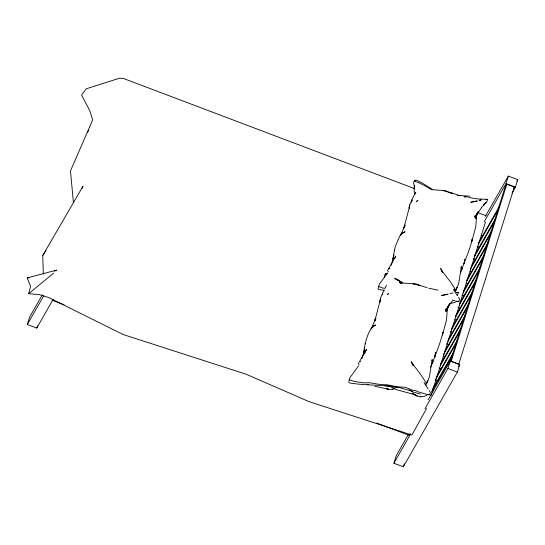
<?xml version="1.0" encoding="UTF-8"?>
<svg xmlns="http://www.w3.org/2000/svg" width="545" height="545" viewBox="0 0 545 545"><rect width="100%" height="100%" fill="white"/><g stroke="black" fill="none" stroke-linecap="round" stroke-linejoin="round"><path stroke-width="0.82" d="M409.758 204.763L409.615 206.269L409.758 204.763L411.979 199.899L411.625 202.304M379.913 302.461L380.499 297.999L382.719 293.135L382.481 294.736M365.198 343.854C366.601 337.689 368.781 330.965 373.141 326.285L370.968 328.669L373.781 325.999L372.201 327.055M394.457 250.618L395.35 246.381L399.649 236.36L401.461 233.819L403.041 232.77L400.228 235.433L401.924 233.042L400.963 234.466L405.153 225.105L403.852 227.824L409.445 207.018L409.568 208.422M365.259 343.309L363.576 352.39L364.271 350.68L361.982 358.521M394.519 250.08L392.836 259.154L393.531 257.444L391.242 265.286M425.911 385.335L426.333 383.087L420.066 373.577L411.993 363.181L413.212 365.259L411.441 361.723L413.26 365.763M414.466 186.281L414.125 191.452L414.704 194.497M382.474 294.797L382.788 292.583L383.918 290.369M411.836 200.826L412.047 199.347L415.781 192.072L415.481 193.707M393.401 257.887L393.647 256.327M431.953 360.817L432.165 359.509L429.385 377.079L426.463 383.619L427.914 380.655L426.681 383.346M446.43 310.929L446.825 308.606L448.555 306.052L446.825 308.606L446.532 311.433L447.901 306.76L449.08 304.859L446.566 309.812L447.234 308.007L452.364 300.894M348.705 382.147L350.142 377.317L358.269 366.329M377.964 288.918L379.402 284.081L387.529 273.093M379.974 301.092L380.39 299.171M409.234 207.863L409.649 205.935L409.016 207.815M364.326 349.829L364.714 348.064M393.585 256.593L393.974 254.828M426.565 408.552L411.918 435.019L309.049 401.645L246.17 374.245L123.081 334.501L48.716 297.563L39.587 294.695L28.687 293.701L30.568 286.425L27.25 277.902L56.707 270.088L54.493 271.199M53.144 299.355L36.767 328.07L27.339 324.507L29.709 316.945L42.306 294.859M36.767 328.07L37.476 325.808M428.111 399.86L450.313 360.933L459.742 364.496L457.371 372.058L403.334 466.799L393.906 463.23L396.276 455.675L408.423 434.379M403.334 466.799L404.281 463.775M430.972 395.704L485.486 222.019M424.902 408.886L447.942 368.488L450.313 360.933M484.164 221.849L505.951 183.658L508.322 176.103L517.75 179.666L515.379 187.228L512.028 193.1M450.129 362.18L504.997 187.337L506.836 184.115L514.378 186.969L458.747 364.244L451.199 361.389L506.836 184.115M455.32 290.696L455.593 289.851L450.817 282.419L441.252 269.945L442.472 272.023L440.701 268.494L442.52 272.527M481.623 207.659L476.085 215.377L475.792 218.204L476.085 215.377L477.815 212.816L476.494 214.778L475.69 217.7L476.494 214.778L478.34 211.63L475.826 216.583L478.449 211.331M478.524 211.44L476.575 215.963L475.765 226.904L471.691 241.782L472.222 239.153C469.708 250.734 464.394 261.368 460.661 272.568M449.57 304.021L447.316 309.199L446.505 320.133L442.431 335.012L442.962 332.389C440.013 344.331 435.121 355.681 430.679 367.126M486.045 199.136L487.673 199.45L486.74 201.922L481.603 207.413M457.48 295.152L458.413 292.685L456.785 292.372M380.185 300.247L375.042 320.147L375.437 319.111L371.772 327.477M82.07 188.516L83.004 186.199L42.735 255.516L43.355 274.21M364.666 353.433L366.492 349.393L359.598 361.444M386.521 285.308L385.151 288.073M461.002 268.079L461.424 266.273L458.645 283.843L455.722 290.39L457.173 287.426L455.94 290.11M446.566 309.812L449.516 303.947M425.938 383.953L426.333 383.087L426.456 383.503M387.495 270.763L395.752 256.157L394.798 258.146M358.235 363.992L358.828 362.697M462.385 268.058L461.492 270.007L462.106 268.671M433.125 361.294L432.233 363.243L432.846 361.907M452.336 300.016L456.111 301.249L458.904 301.508L459.544 299.041L458.638 297.311M349.134 379.627L353.787 381.35L363.753 382.863L369.163 382.692L380.683 384.566L387.495 384.838L396.855 386.718L405.446 387.318L412.987 390.349L415.481 390.602L418.335 391.909L428.329 394.757L429.644 394.744L430.073 393.912L430.284 392.277L429.378 390.547M387.917 272.105L388.299 271.396M358.658 365.334L359.039 364.632M87.718 132.115L88.556 130.643M27.339 324.507L43.716 295.785M485.282 216.494L508.322 176.103M478.592 242.804L499.452 206.242M478.299 244.344L498.321 209.239M474.784 254.958L495.637 218.395M516.912 181.138L517.75 179.666M474.484 256.491L494.506 221.393M513.642 188.257L514.378 186.969M470.969 267.111L491.822 230.542M470.253 269.373L490.698 233.539M466.738 279.994L488.013 242.695M466.861 280.798L486.883 245.693M463.339 291.411L484.198 254.842M463.046 292.944L483.483 257.111M459.53 303.558L480.383 266.995M459.231 305.098L479.253 269.993M455.3 316.441L476.568 279.142M455.422 317.245L475.444 282.147M451.9 327.858L472.76 291.296M451.607 329.398L471.629 294.293M448.085 340.012L468.945 303.449M447.792 341.552L467.814 306.447M444.277 352.165L465.13 315.596M443.562 354.427L463.999 318.593M440.462 364.312L461.315 327.749M440.169 365.852L460.191 330.747M436.647 376.466L457.507 339.896M435.516 379.463L456.792 342.165M432.832 388.612L453.692 352.05M431.708 391.617L452.561 355.047M410.065 433.943L409.234 435.394L376.622 423.056M393.906 463.23L410.657 433.854M458.488 366.703L459.742 364.496M42.735 255.516L45.998 250.611M432.444 189.435L421.782 182.766L416.203 180.163L414.915 180.368L413.512 182.289L414.52 187.528M386.943 273.392L385.656 273.604L384.252 275.525L384.545 277.548M483.395 205.302L485.977 202.57L483.633 204.838M28.687 293.701L53.601 273.134M458.113 195.423L469.824 196.186M388.844 268.862L389.893 268.256M359.584 362.098L360.633 361.492M413.021 284.02L416.046 283.87L418.499 284.94M455.32 302.284L449.802 303.545M426.742 395.309C421.762 398.116 416.469 396.467 412.286 393.143L417.197 396.017L413.464 394.233L414.922 394.716L396.91 389.791L390.731 386.827M480.84 199.94L479.123 200.362L481.439 199.94M449.863 293.591L453.079 292.917M392.502 389.089L394.73 388.905M27.25 277.902L28.871 277.786M392.768 389.266L389.546 389.471L387.093 388.912M367.167 384.559L368.468 384.498M398.817 387.597C382.529 384.389 365.559 385.826 349.072 382.828M384.402 385.574L399.342 387.59L412.095 391.187M431.374 189.612L443.167 190.512M464.606 196.827L467.447 196.888M442.908 190.532L445.306 190.634L450.981 193.114M468.489 197.345L476.037 198.782L487.673 199.45M463.959 196.772L465.45 196.861M384.886 288.25L383.046 288.114L378.394 286.397M456.431 301.296L458.904 301.508M427.171 394.526L429.644 394.744M442.881 190.607L448.188 192.01M413.621 283.843L418.928 285.239M384.6 290.253L378.332 289.599M458.59 195.13L456.219 194.565M457.228 195.233L458.434 195.369M438.187 290.124L428.704 288.23M413.907 283.741L400.037 282.923L400.773 283.059L399.628 282.337L400.773 283.059M456.226 292.358L458.413 292.685M401.685 283.175L400.493 282.964L401.079 283.073M420.324 394.11L412.763 391.889L408.961 389.777M386.269 388.728L388.496 389.225L374.831 386.289M427.164 287.671L417.109 284.613M455.606 194.231L450.497 192.712L453.038 193.598L451.41 192.944M419.636 285.294L420.263 285.464M459.292 195.573L460.184 195.866M420.542 396.774L420.917 396.91M448.848 192.249L450.17 192.732M505.951 183.658L515.379 187.228M414.656 188.672L123.667 78.548L119.648 78.201L86.26 88.774L81.546 95L89.83 110.846L92.677 119.886L70.482 170.851L73.432 202.733M477.345 212.4L486.079 215.704M481.317 235.283L482.829 235.849M477.045 246.538L479.171 247.341M473.237 258.691L475.356 259.488M470.131 271.103L471.541 271.642M466.316 283.257L467.733 283.795M461.792 295.138L463.918 295.942M457.984 307.291L460.103 308.095M454.877 319.711L456.288 320.242M450.354 331.592L452.479 332.396M446.539 343.745L449.373 344.815M443.432 356.157L444.849 356.696M447.942 368.488L457.371 372.058M438.916 368.045L441.034 368.849M435.101 380.192L437.226 380.996M52.102 300.234L64.031 304.75M394.342 278.188L398.245 280.246L396.488 279.231M427.668 187.439L430.795 189.326M423.254 184.878L417 181.955L415.065 181.621L414.915 180.368M396.978 279.517L402.694 282.828L399.056 280.777L400.67 281.683M426.994 187.058L423.853 185.232M399.335 281.104L401.249 282.365M453.317 289.306L457.344 295.649M424.058 382.542L428.084 388.885M455.17 290.655L454.51 288.775L455.566 291.255L455.593 289.851M475.179 218.17L474.756 215.902L474.838 216.876M385.656 273.604L385.806 274.857M414.255 187.909L414.166 188.877L414.636 185.47L414.255 187.909M435.271 354.046L434.781 357.098L435.632 352.472L435.271 354.046M464.531 260.817L464.04 263.869L464.892 259.236L464.531 260.817M375.13 319.888L374.592 321.053L375.893 318.341L375.13 319.888M401.263 233.955L401.031 234.248L402.401 233.049L401.263 233.955M417.838 200.328L416.625 201.384L417.838 200.328M388.578 293.557L387.366 294.613L388.578 293.557M402.551 233.076L401.638 233.737L405.037 231.714L402.551 233.076M373.291 326.312L372.378 326.973L375.778 324.949L373.291 326.312M477.154 200.989L470.805 202.25L477.154 200.989M447.895 294.218L441.545 295.479L447.895 294.218M397.421 279.796L395.718 278.904L398.824 280.552L397.421 279.796M445.919 311.399L445.497 309.138L445.919 311.399"/></g></svg>
